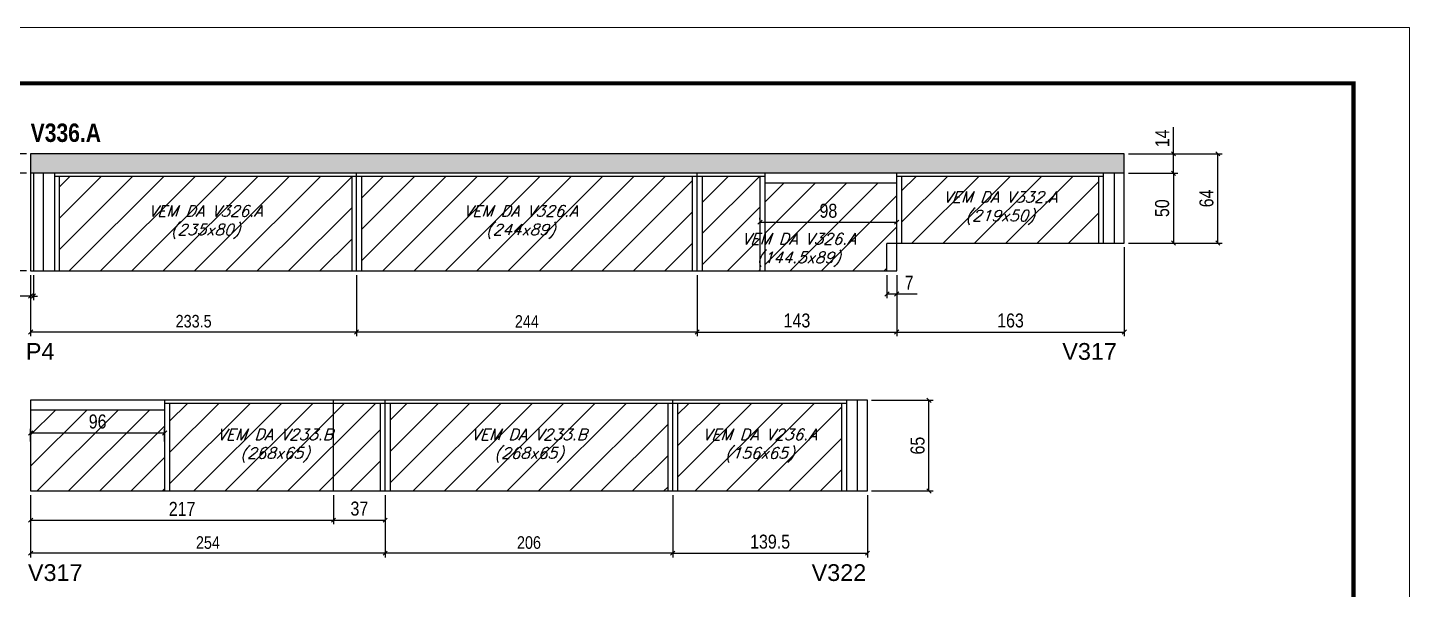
# Model space of a CAD drawing. Extents: x 13154 to 22413, y 1253 to 30260.
# Drawn here: x 18418 to 19408, y 22575 to 22978 of the extents above; entities that cross this region are included whole.
import ezdxf

# ---------------------------------------------------------------- set-up
doc = ezdxf.new("R2010")
doc.units = 0
doc.linetypes.add('DASHED', pattern=[0.75, 0.5, -0.25])
doc.linetypes.add('HIDDEN', pattern=[0.375, 0.25, -0.125])
for name, color, linetype in [('5', 5, 'Continuous'), ('COTA', 241, 'Continuous'), ('NOMENCLATURA', 7, 'Continuous'), ('Painéis', 200, 'Continuous'), ('SARR_2.2x7', 40, 'Continuous'), ('SARR_3.5x7', 81, 'Continuous'), ('texto', 7, 'Continuous')]:
    doc.layers.add(name, color=color, linetype=linetype)
for name, color, linetype, lineweight in [('Folhas', 255, 'Continuous', 9), ('Hachura', 251, 'Continuous', 9), ('SARRAFO DE PRESSAO', 251, 'DASHED', 9)]:
    doc.layers.add(name, color=color, linetype=linetype, lineweight=lineweight)
doc.styles.add('COTA TECNICA', font='techl___.ttf', dxfattribs={"height": 10})
doc.styles.add('COTA TECNICA-50', font='techl___.ttf', dxfattribs={"height": 9})
doc.styles.add('Romans', font='romans.shx')
doc.styles.get("Standard").update_dxf_attribs({"font": 'arial.ttf'})
doc.styles.add('TECNICA', font='techb___.ttf', dxfattribs={"height": 10})
doc.dimstyles.new('COTA PAINEL-50', dxfattribs={"dimtxt": 9, "dimasz": 3, "dimexe": 3, "dimexo": 3, "dimgap": 3, "dimtad": 1, "dimdec": 1, "dimzin": 12, "dimdsep": 46, "dimtxsty": 'COTA TECNICA-50', "dimblk1": 'OBLIQUE', "dimblk2": 'OBLIQUE', "dimsah": 1, "dimcen": 0.9, "dimclrd": 4, "dimclre": 4, "dimclrt": 240, "dimadec": 1, "dimazin": 3, "dimtfac": 1, "dimtdec": 1, "dimtmove": 0, "dimatfit": 3, "dimfxl": 1, "dimtolj": 1, "dimtzin": 12, "dimarcsym": 0})
doc.dimstyles.new('PAINEL', dxfattribs={"dimtxt": 10, "dimasz": 3, "dimexe": 3, "dimexo": 3, "dimgap": 3, "dimtad": 1, "dimdec": 1, "dimzin": 12, "dimdsep": 46, "dimtxsty": 'COTA TECNICA', "dimblk1": 'OBLIQUE', "dimblk2": 'OBLIQUE', "dimsah": 1, "dimcen": 0.9, "dimclrd": 4, "dimclre": 4, "dimclrt": 240, "dimadec": 1, "dimazin": 3, "dimtfac": 1, "dimtdec": 1, "dimtmove": 0, "dimatfit": 3, "dimfxl": 1, "dimtolj": 1, "dimtzin": 12, "dimarcsym": 0})

# ---------------------------------------------------------------- blocks, each defined once
blk = doc.blocks.new('9999999999')
at = {"layer": 'Folhas'}
blk.add_lwpolyline([(98138.98, 34190.21), (99623.98, 34190.21), (99623.98, 35240.21), (98138.98, 35240.21)], close=True, dxfattribs=at)
at = {"layer": 'Folhas', "color": 30, "const_width": 3}
blk.add_lwpolyline([(98213.98, 34230.21), (99583.98, 34230.21), (99583.98, 35200.21), (98213.98, 35200.21)], close=True, dxfattribs=at)
blk = doc.blocks.new('_Oblique')
at = {"color": 0, "linetype": 'ByBlock', "lineweight": -2}
blk.add_line((-0.5, -0.5), (0.5, 0.5), dxfattribs=at)
blk = doc.blocks.new('*D104')
at = {"layer": 'COTA', "color": 4, "linetype": 'ByBlock', "lineweight": -2, "transparency": 16777216}
for p, q in [((18653.63, 22800.25), (18653.63, 22756.47)), ((18897.63, 22800.25), (18897.63, 22756.47)), ((18897.63, 22759.47), (18653.63, 22759.47))]:
    blk.add_line(p, q, dxfattribs=at)
at = {"layer": 'Defpoints', "color": 0, "linetype": 'ByBlock', "transparency": 16777216}
for p in [(18653.63, 22803.25), (18897.63, 22803.25), (18653.63, 22759.47)]:
    blk.add_point(p, dxfattribs=at)
at = {"layer": 'COTA', "color": 4, "linetype": 'ByBlock', "lineweight": -2, "transparency": 16777216, "xscale": 3, "yscale": 3, "zscale": 3, "rotation": 180}
blk.add_blockref('_Oblique', (18653.63, 22759.47), dxfattribs=at)
at = {"layer": 'COTA', "color": 4, "linetype": 'ByBlock', "lineweight": -2, "transparency": 16777216, "xscale": 3, "yscale": 3, "zscale": 3}
blk.add_blockref('_Oblique', (18897.63, 22759.47), dxfattribs=at)
at = {"layer": 'COTA', "color": 240, "linetype": 'ByBlock', "transparency": 16777216, "insert": (18775.63, 22767.03), "char_height": 9, "attachment_point": 5, "style": 'COTA TECNICA-50'}
blk.add_mtext('\\A1;244', dxfattribs=at)
blk = doc.blocks.new('*D873')
at = {"layer": 'COTA', "color": 4, "linetype": 'ByBlock', "lineweight": -2, "transparency": 16777216}
for p, q in [((18420.13, 22800.25), (18420.13, 22756.47)), ((18653.63, 22800.25), (18653.63, 22756.47)), ((18653.63, 22759.47), (18420.13, 22759.47))]:
    blk.add_line(p, q, dxfattribs=at)
at = {"layer": 'Defpoints', "color": 0, "linetype": 'ByBlock', "transparency": 16777216}
for p in [(18420.13, 22803.25), (18653.63, 22803.25), (18420.13, 22759.47)]:
    blk.add_point(p, dxfattribs=at)
at = {"layer": 'COTA', "color": 4, "linetype": 'ByBlock', "lineweight": -2, "transparency": 16777216, "xscale": 3, "yscale": 3, "zscale": 3, "rotation": 180}
blk.add_blockref('_Oblique', (18420.13, 22759.47), dxfattribs=at)
at = {"layer": 'COTA', "color": 4, "linetype": 'ByBlock', "lineweight": -2, "transparency": 16777216, "xscale": 3, "yscale": 3, "zscale": 3}
blk.add_blockref('_Oblique', (18653.63, 22759.47), dxfattribs=at)
at = {"layer": 'COTA', "color": 240, "linetype": 'ByBlock', "transparency": 16777216, "insert": (18536.88, 22767.16), "char_height": 9, "attachment_point": 5, "style": 'COTA TECNICA-50'}
blk.add_mtext('\\A1;233.5', dxfattribs=at)
blk = doc.blocks.new('*D874')
at = {"layer": 'COTA', "color": 4, "linetype": 'ByBlock', "lineweight": -2, "transparency": 16777216}
for p, q in [((18897.63, 22800.25), (18897.63, 22756.47)), ((19040.63, 22800.25), (19040.63, 22756.47)), ((18897.63, 22759.47), (19040.63, 22759.47))]:
    blk.add_line(p, q, dxfattribs=at)
at = {"layer": 'Defpoints', "color": 0, "linetype": 'ByBlock', "transparency": 16777216}
for p in [(18897.63, 22803.25), (19040.63, 22803.25), (19040.63, 22759.47)]:
    blk.add_point(p, dxfattribs=at)
at = {"layer": 'COTA', "color": 4, "linetype": 'ByBlock', "lineweight": -2, "transparency": 16777216, "xscale": 3, "yscale": 3, "zscale": 3, "rotation": 180}
blk.add_blockref('_Oblique', (18897.63, 22759.47), dxfattribs=at)
at = {"layer": 'COTA', "color": 4, "linetype": 'ByBlock', "lineweight": -2, "transparency": 16777216, "xscale": 3, "yscale": 3, "zscale": 3}
blk.add_blockref('_Oblique', (19040.63, 22759.47), dxfattribs=at)
at = {"layer": 'COTA', "color": 240, "linetype": 'ByBlock', "transparency": 16777216, "insert": (18969.13, 22767.68), "char_height": 10, "attachment_point": 5, "style": 'COTA TECNICA'}
blk.add_mtext('\\A1;143', dxfattribs=at)
blk = doc.blocks.new('*D833')
at = {"layer": 'COTA', "color": 4, "linetype": 'ByBlock', "lineweight": -2, "transparency": 16777216}
for p, q in [((18420.13, 22800.25), (18420.13, 22782.27)), ((18422.13, 22800.25), (18422.13, 22782.27)), ((18420.13, 22785.27), (18402.02, 22785.27)), ((18422.13, 22785.27), (18420.13, 22785.27)), ((18422.13, 22785.27), (18425.13, 22785.27))]:
    blk.add_line(p, q, dxfattribs=at)
at = {"layer": 'Defpoints', "color": 0, "linetype": 'ByBlock', "transparency": 16777216}
for p in [(18420.13, 22803.25), (18422.13, 22803.25), (18420.13, 22785.27)]:
    blk.add_point(p, dxfattribs=at)
at = {"layer": 'COTA', "color": 4, "linetype": 'ByBlock', "lineweight": -2, "transparency": 16777216, "xscale": 3, "yscale": 3, "zscale": 3}
blk.add_blockref('_Oblique', (18420.13, 22785.27), dxfattribs=at)
at = {"layer": 'COTA', "color": 4, "linetype": 'ByBlock', "lineweight": -2, "transparency": 16777216, "xscale": 3, "yscale": 3, "zscale": 3, "rotation": 180}
blk.add_blockref('_Oblique', (18422.13, 22785.27), dxfattribs=at)
at = {"layer": 'COTA', "color": 240, "linetype": 'ByBlock', "transparency": 16777216, "insert": (18408.07, 22793.27), "char_height": 10, "attachment_point": 5, "style": 'COTA TECNICA'}
blk.add_mtext('\\A1;2', dxfattribs=at)
blk = doc.blocks.new('*D834')
at = {"layer": 'COTA', "color": 4, "linetype": 'ByBlock', "lineweight": -2, "transparency": 16777216}
for p, q in [((19203.63, 22820.25), (19203.63, 22756.47)), ((19040.63, 22800.25), (19040.63, 22756.47)), ((19040.63, 22759.47), (19203.63, 22759.47))]:
    blk.add_line(p, q, dxfattribs=at)
at = {"layer": 'Defpoints', "color": 0, "linetype": 'ByBlock', "transparency": 16777216}
for p in [(19203.63, 22823.25), (19040.63, 22803.25), (19203.63, 22759.47)]:
    blk.add_point(p, dxfattribs=at)
at = {"layer": 'COTA', "color": 4, "linetype": 'ByBlock', "lineweight": -2, "transparency": 16777216, "xscale": 3, "yscale": 3, "zscale": 3, "rotation": 180}
blk.add_blockref('_Oblique', (19040.63, 22759.47), dxfattribs=at)
at = {"layer": 'COTA', "color": 4, "linetype": 'ByBlock', "lineweight": -2, "transparency": 16777216, "xscale": 3, "yscale": 3, "zscale": 3}
blk.add_blockref('_Oblique', (19203.63, 22759.47), dxfattribs=at)
at = {"layer": 'COTA', "color": 240, "linetype": 'ByBlock', "transparency": 16777216, "insert": (19122.13, 22767.68), "char_height": 10, "attachment_point": 5, "style": 'COTA TECNICA'}
blk.add_mtext('\\A1;163', dxfattribs=at)
blk = doc.blocks.new('*D835')
at = {"layer": 'COTA', "color": 4, "linetype": 'ByBlock', "lineweight": -2, "transparency": 16777216}
for p, q in [((19206.63, 22873.25), (19241.91, 22873.25)), ((19238.91, 22873.25), (19238.91, 22823.25)), ((19206.63, 22823.25), (19241.91, 22823.25))]:
    blk.add_line(p, q, dxfattribs=at)
at = {"layer": 'Defpoints', "color": 0, "linetype": 'ByBlock', "transparency": 16777216}
for p in [(19203.63, 22873.25), (19203.63, 22823.25), (19238.91, 22823.25)]:
    blk.add_point(p, dxfattribs=at)
at = {"layer": 'COTA', "color": 4, "linetype": 'ByBlock', "lineweight": -2, "transparency": 16777216, "xscale": 3, "yscale": 3, "zscale": 3}
for p, rotation in [((19238.91, 22873.25), 90), ((19238.91, 22823.25), 270)]:
    blk.add_blockref('_Oblique', p, dxfattribs=dict(at, rotation=rotation))
at = {"layer": 'COTA', "color": 240, "linetype": 'ByBlock', "transparency": 16777216, "insert": (19230.8, 22848.25), "char_height": 10, "attachment_point": 5, "rotation": 90, "style": 'COTA TECNICA'}
blk.add_mtext('\\A1;50', dxfattribs=at)
blk = doc.blocks.new('*D836')
at = {"layer": 'COTA', "color": 4, "linetype": 'ByBlock', "lineweight": -2, "transparency": 16777216}
for p, q in [((19238.91, 22887.25), (19238.91, 22906.36)), ((19206.63, 22887.25), (19241.91, 22887.25)), ((19238.91, 22873.25), (19238.91, 22887.25)), ((19206.63, 22873.25), (19241.91, 22873.25))]:
    blk.add_line(p, q, dxfattribs=at)
at = {"layer": 'Defpoints', "color": 0, "linetype": 'ByBlock', "transparency": 16777216}
for p in [(19203.63, 22887.25), (19238.91, 22887.25), (19203.63, 22873.25)]:
    blk.add_point(p, dxfattribs=at)
at = {"layer": 'COTA', "color": 4, "linetype": 'ByBlock', "lineweight": -2, "transparency": 16777216, "xscale": 3, "yscale": 3, "zscale": 3}
for p, rotation in [((19238.91, 22887.25), 90), ((19238.91, 22873.25), 270)]:
    blk.add_blockref('_Oblique', p, dxfattribs=dict(at, rotation=rotation))
at = {"layer": 'COTA', "color": 240, "linetype": 'ByBlock', "transparency": 16777216, "insert": (19230.83, 22898.31), "char_height": 10, "attachment_point": 5, "rotation": 90, "style": 'COTA TECNICA'}
blk.add_mtext('\\A1;14', dxfattribs=at)
blk = doc.blocks.new('*D837')
at = {"layer": 'COTA', "color": 4, "linetype": 'ByBlock', "lineweight": -2, "transparency": 16777216}
for p, q in [((19206.63, 22887.25), (19273.66, 22887.25)), ((19270.66, 22823.25), (19270.66, 22887.25)), ((19206.63, 22823.25), (19273.66, 22823.25))]:
    blk.add_line(p, q, dxfattribs=at)
at = {"layer": 'Defpoints', "color": 0, "linetype": 'ByBlock', "transparency": 16777216}
for p in [(19203.63, 22887.25), (19270.66, 22887.25), (19203.63, 22823.25)]:
    blk.add_point(p, dxfattribs=at)
at = {"layer": 'COTA', "color": 4, "linetype": 'ByBlock', "lineweight": -2, "transparency": 16777216, "xscale": 3, "yscale": 3, "zscale": 3}
for p, rotation in [((19270.66, 22887.25), 90), ((19270.66, 22823.25), 270)]:
    blk.add_blockref('_Oblique', p, dxfattribs=dict(at, rotation=rotation))
at = {"layer": 'COTA', "color": 240, "linetype": 'ByBlock', "transparency": 16777216, "insert": (19262.55, 22855.25), "char_height": 10, "attachment_point": 5, "rotation": 90, "style": 'COTA TECNICA'}
blk.add_mtext('\\A1;64', dxfattribs=at)
blk = doc.blocks.new('*D838')
at = {"layer": 'COTA', "color": 4, "linetype": 'ByBlock', "lineweight": -2, "transparency": 16777216}
for p, q in [((18417.13, 22873.25), (18407.29, 22873.25)), ((18410.29, 22873.25), (18410.29, 22803.25)), ((18417.13, 22803.25), (18407.29, 22803.25))]:
    blk.add_line(p, q, dxfattribs=at)
at = {"layer": 'Defpoints', "color": 0, "linetype": 'ByBlock', "transparency": 16777216}
for p in [(18420.13, 22873.25), (18410.29, 22803.25), (18420.13, 22803.25)]:
    blk.add_point(p, dxfattribs=at)
at = {"layer": 'COTA', "color": 4, "linetype": 'ByBlock', "lineweight": -2, "transparency": 16777216, "xscale": 3, "yscale": 3, "zscale": 3}
for p, rotation in [((18410.29, 22873.25), 90), ((18410.29, 22803.25), 270)]:
    blk.add_blockref('_Oblique', p, dxfattribs=dict(at, rotation=rotation))
at = {"layer": 'COTA', "color": 240, "linetype": 'ByBlock', "transparency": 16777216, "insert": (18402.19, 22838.25), "char_height": 10, "attachment_point": 5, "rotation": 90, "style": 'COTA TECNICA'}
blk.add_mtext('\\A1;70', dxfattribs=at)
blk = doc.blocks.new('*D839')
at = {"layer": 'COTA', "color": 4, "linetype": 'ByBlock', "lineweight": -2, "transparency": 16777216}
for p, q in [((18942.63, 22840.15), (18942.63, 22841.25)), ((18942.63, 22838.25), (19040.63, 22838.25))]:
    blk.add_line(p, q, dxfattribs=at)
at = {"layer": 'Defpoints', "color": 0, "linetype": 'ByBlock', "transparency": 16777216}
for p in [(18942.63, 22837.15), (19040.63, 22838.25), (19040.63, 22838.25)]:
    blk.add_point(p, dxfattribs=at)
at = {"layer": 'COTA', "color": 4, "linetype": 'ByBlock', "lineweight": -2, "transparency": 16777216, "xscale": 3, "yscale": 3, "zscale": 3, "rotation": 180}
blk.add_blockref('_Oblique', (18942.63, 22838.25), dxfattribs=at)
at = {"layer": 'COTA', "color": 4, "linetype": 'ByBlock', "lineweight": -2, "transparency": 16777216, "xscale": 3, "yscale": 3, "zscale": 3}
blk.add_blockref('_Oblique', (19040.63, 22838.25), dxfattribs=at)
at = {"layer": 'COTA', "color": 240, "linetype": 'ByBlock', "transparency": 16777216, "insert": (18991.63, 22846.35), "char_height": 10, "attachment_point": 5, "style": 'COTA TECNICA'}
blk.add_mtext('\\A1;98', dxfattribs=at)
blk = doc.blocks.new('*D840')
at = {"layer": 'COTA', "color": 4, "linetype": 'ByBlock', "lineweight": -2, "transparency": 16777216}
for p, q in [((19033.63, 22800.25), (19033.63, 22783.74)), ((19040.63, 22800.25), (19040.63, 22783.74)), ((19033.63, 22786.74), (19040.63, 22786.74)), ((19040.63, 22786.74), (19055.36, 22786.74))]:
    blk.add_line(p, q, dxfattribs=at)
at = {"layer": 'Defpoints', "color": 0, "linetype": 'ByBlock', "transparency": 16777216}
for p in [(19033.63, 22803.25), (19040.63, 22803.25), (19040.63, 22786.74)]:
    blk.add_point(p, dxfattribs=at)
at = {"layer": 'COTA', "color": 4, "linetype": 'ByBlock', "lineweight": -2, "transparency": 16777216, "xscale": 3, "yscale": 3, "zscale": 3, "rotation": 180}
blk.add_blockref('_Oblique', (19033.63, 22786.74), dxfattribs=at)
at = {"layer": 'COTA', "color": 4, "linetype": 'ByBlock', "lineweight": -2, "transparency": 16777216, "xscale": 3, "yscale": 3, "zscale": 3}
blk.add_blockref('_Oblique', (19040.63, 22786.74), dxfattribs=at)
at = {"layer": 'COTA', "color": 240, "linetype": 'ByBlock', "transparency": 16777216, "insert": (19049.5, 22794.81), "char_height": 10, "attachment_point": 5, "style": 'COTA TECNICA'}
blk.add_mtext('\\A1;7', dxfattribs=at)
blk = doc.blocks.new('*D92')
at = {"layer": 'COTA', "color": 4, "linetype": 'ByBlock', "lineweight": -2, "transparency": 16777216}
for p, q in [((18674.13, 22642.5), (18674.13, 22597.87)), ((18880.13, 22642.5), (18880.13, 22597.87)), ((18880.13, 22600.87), (18674.13, 22600.87))]:
    blk.add_line(p, q, dxfattribs=at)
at = {"layer": 'Defpoints', "color": 0, "linetype": 'ByBlock', "transparency": 16777216}
for p in [(18674.13, 22645.5), (18880.13, 22645.5), (18674.13, 22600.87)]:
    blk.add_point(p, dxfattribs=at)
at = {"layer": 'COTA', "color": 4, "linetype": 'ByBlock', "lineweight": -2, "transparency": 16777216, "xscale": 3, "yscale": 3, "zscale": 3, "rotation": 180}
blk.add_blockref('_Oblique', (18674.13, 22600.87), dxfattribs=at)
at = {"layer": 'COTA', "color": 4, "linetype": 'ByBlock', "lineweight": -2, "transparency": 16777216, "xscale": 3, "yscale": 3, "zscale": 3}
blk.add_blockref('_Oblique', (18880.13, 22600.87), dxfattribs=at)
at = {"layer": 'COTA', "color": 240, "linetype": 'ByBlock', "transparency": 16777216, "insert": (18777.13, 22608.46), "char_height": 9, "attachment_point": 5, "style": 'COTA TECNICA-50'}
blk.add_mtext('\\A1;206', dxfattribs=at)
blk = doc.blocks.new('*D841')
at = {"layer": 'COTA', "color": 4, "linetype": 'ByBlock', "lineweight": -2, "transparency": 16777216}
for p, q in [((18420.13, 22642.5), (18420.13, 22597.87)), ((18674.13, 22642.5), (18674.13, 22597.87)), ((18674.13, 22600.87), (18420.13, 22600.87))]:
    blk.add_line(p, q, dxfattribs=at)
at = {"layer": 'Defpoints', "color": 0, "linetype": 'ByBlock', "transparency": 16777216}
for p in [(18420.13, 22645.5), (18674.13, 22645.5), (18420.13, 22600.87)]:
    blk.add_point(p, dxfattribs=at)
at = {"layer": 'COTA', "color": 4, "linetype": 'ByBlock', "lineweight": -2, "transparency": 16777216, "xscale": 3, "yscale": 3, "zscale": 3, "rotation": 180}
blk.add_blockref('_Oblique', (18420.13, 22600.87), dxfattribs=at)
at = {"layer": 'COTA', "color": 4, "linetype": 'ByBlock', "lineweight": -2, "transparency": 16777216, "xscale": 3, "yscale": 3, "zscale": 3}
blk.add_blockref('_Oblique', (18674.13, 22600.87), dxfattribs=at)
at = {"layer": 'COTA', "color": 240, "linetype": 'ByBlock', "transparency": 16777216, "insert": (18547.13, 22608.46), "char_height": 9, "attachment_point": 5, "style": 'COTA TECNICA-50'}
blk.add_mtext('\\A1;254', dxfattribs=at)
blk = doc.blocks.new('*D842')
at = {"layer": 'COTA', "color": 4, "linetype": 'ByBlock', "lineweight": -2, "transparency": 16777216}
for p, q in [((18880.13, 22642.5), (18880.13, 22597.87)), ((19019.63, 22642.5), (19019.63, 22597.87)), ((18880.13, 22600.87), (19019.63, 22600.87))]:
    blk.add_line(p, q, dxfattribs=at)
at = {"layer": 'Defpoints', "color": 0, "linetype": 'ByBlock', "transparency": 16777216}
for p in [(18880.13, 22645.5), (19019.63, 22645.5), (19019.63, 22600.87)]:
    blk.add_point(p, dxfattribs=at)
at = {"layer": 'COTA', "color": 4, "linetype": 'ByBlock', "lineweight": -2, "transparency": 16777216, "xscale": 3, "yscale": 3, "zscale": 3, "rotation": 180}
blk.add_blockref('_Oblique', (18880.13, 22600.87), dxfattribs=at)
at = {"layer": 'COTA', "color": 4, "linetype": 'ByBlock', "lineweight": -2, "transparency": 16777216, "xscale": 3, "yscale": 3, "zscale": 3}
blk.add_blockref('_Oblique', (19019.63, 22600.87), dxfattribs=at)
at = {"layer": 'COTA', "color": 240, "linetype": 'ByBlock', "transparency": 16777216, "insert": (18949.88, 22609.11), "char_height": 10, "attachment_point": 5, "style": 'COTA TECNICA'}
blk.add_mtext('\\A1;139.5', dxfattribs=at)
blk = doc.blocks.new('*D843')
at = {"layer": 'COTA', "color": 4, "linetype": 'ByBlock', "lineweight": -2, "transparency": 16777216}
for p, q in [((19022.63, 22710.5), (19066.68, 22710.5)), ((19063.68, 22645.5), (19063.68, 22710.5)), ((19022.63, 22645.5), (19066.68, 22645.5))]:
    blk.add_line(p, q, dxfattribs=at)
at = {"layer": 'Defpoints', "color": 0, "linetype": 'ByBlock', "transparency": 16777216}
for p in [(19019.63, 22710.5), (19063.68, 22710.5), (19019.63, 22645.5)]:
    blk.add_point(p, dxfattribs=at)
at = {"layer": 'COTA', "color": 4, "linetype": 'ByBlock', "lineweight": -2, "transparency": 16777216, "xscale": 3, "yscale": 3, "zscale": 3}
for p, rotation in [((19063.68, 22710.5), 90), ((19063.68, 22645.5), 270)]:
    blk.add_blockref('_Oblique', p, dxfattribs=dict(at, rotation=rotation))
at = {"layer": 'COTA', "color": 240, "linetype": 'ByBlock', "transparency": 16777216, "insert": (19055.57, 22678), "char_height": 10, "attachment_point": 5, "rotation": 90, "style": 'COTA TECNICA'}
blk.add_mtext('\\A1;65', dxfattribs=at)
blk = doc.blocks.new('*D844')
at = {"layer": 'COTA', "color": 4, "linetype": 'ByBlock', "lineweight": -2, "transparency": 16777216}
for p, q in [((18420.13, 22681), (18420.13, 22690.13)), ((18516.13, 22681), (18516.13, 22690.13)), ((18420.13, 22687.13), (18516.13, 22687.13))]:
    blk.add_line(p, q, dxfattribs=at)
at = {"layer": 'Defpoints', "color": 0, "linetype": 'ByBlock', "transparency": 16777216}
for p in [(18516.13, 22687.13), (18420.13, 22678), (18516.13, 22678)]:
    blk.add_point(p, dxfattribs=at)
at = {"layer": 'COTA', "color": 4, "linetype": 'ByBlock', "lineweight": -2, "transparency": 16777216, "xscale": 3, "yscale": 3, "zscale": 3, "rotation": 180}
blk.add_blockref('_Oblique', (18420.13, 22687.13), dxfattribs=at)
at = {"layer": 'COTA', "color": 4, "linetype": 'ByBlock', "lineweight": -2, "transparency": 16777216, "xscale": 3, "yscale": 3, "zscale": 3}
blk.add_blockref('_Oblique', (18516.13, 22687.13), dxfattribs=at)
at = {"layer": 'COTA', "color": 240, "linetype": 'ByBlock', "transparency": 16777216, "insert": (18468.13, 22695.26), "char_height": 10, "attachment_point": 5, "style": 'COTA TECNICA'}
blk.add_mtext('\\A1;96', dxfattribs=at)
blk = doc.blocks.new('*D3292')
at = {"layer": 'COTA', "color": 4, "lineweight": -2, "transparency": 16777216}
for p, q in [((18417.13, 22887.25), (18380.18, 22887.25)), ((18383.18, 22803.25), (18383.18, 22887.25)), ((18417.13, 22803.25), (18380.18, 22803.25))]:
    blk.add_line(p, q, dxfattribs=at)
at = {"layer": 'Defpoints', "color": 0, "transparency": 16777216}
for p in [(18383.18, 22887.25), (18420.13, 22887.25), (18420.13, 22803.25)]:
    blk.add_point(p, dxfattribs=at)
at = {"layer": 'COTA', "color": 4, "lineweight": -2, "transparency": 16777216, "xscale": 3, "yscale": 3, "zscale": 3}
for p, rotation in [((18383.18, 22887.25), 90), ((18383.18, 22803.25), 270)]:
    blk.add_blockref('_Oblique', p, dxfattribs=dict(at, rotation=rotation))
at = {"layer": 'COTA', "color": 240, "transparency": 16777216, "insert": (18375.08, 22845.25), "char_height": 10, "attachment_point": 5, "rotation": 90, "style": 'COTA TECNICA'}
blk.add_mtext('\\A1;84', dxfattribs=at)
blk = doc.blocks.new('*D3295')
at = {"layer": 'COTA', "color": 4, "lineweight": -2, "transparency": 16777216}
for p, q in [((18420.13, 22642.5), (18420.13, 22621.59)), ((18637.13, 22642.5), (18637.13, 22621.59)), ((18420.13, 22624.59), (18637.13, 22624.59))]:
    blk.add_line(p, q, dxfattribs=at)
at = {"layer": 'Defpoints', "color": 0, "transparency": 16777216}
for p in [(18420.13, 22645.5), (18637.13, 22645.5), (18637.13, 22624.59)]:
    blk.add_point(p, dxfattribs=at)
at = {"layer": 'COTA', "color": 4, "lineweight": -2, "transparency": 16777216, "xscale": 3, "yscale": 3, "zscale": 3, "rotation": 180}
blk.add_blockref('_Oblique', (18420.13, 22624.59), dxfattribs=at)
at = {"layer": 'COTA', "color": 4, "lineweight": -2, "transparency": 16777216, "xscale": 3, "yscale": 3, "zscale": 3}
blk.add_blockref('_Oblique', (18637.13, 22624.59), dxfattribs=at)
at = {"layer": 'COTA', "color": 240, "transparency": 16777216, "insert": (18528.63, 22632.67), "char_height": 10, "attachment_point": 5, "style": 'COTA TECNICA'}
blk.add_mtext('\\A1;217', dxfattribs=at)
blk = doc.blocks.new('*D3296')
at = {"layer": 'COTA', "color": 4, "lineweight": -2, "transparency": 16777216}
for p, q in [((18637.13, 22642.5), (18637.13, 22621.59)), ((18674.13, 22642.5), (18674.13, 22621.59)), ((18637.13, 22624.59), (18674.13, 22624.59))]:
    blk.add_line(p, q, dxfattribs=at)
at = {"layer": 'Defpoints', "color": 0, "transparency": 16777216}
for p in [(18637.13, 22645.5), (18674.13, 22645.5), (18674.13, 22624.59)]:
    blk.add_point(p, dxfattribs=at)
at = {"layer": 'COTA', "color": 4, "lineweight": -2, "transparency": 16777216, "xscale": 3, "yscale": 3, "zscale": 3, "rotation": 180}
blk.add_blockref('_Oblique', (18637.13, 22624.59), dxfattribs=at)
at = {"layer": 'COTA', "color": 4, "lineweight": -2, "transparency": 16777216, "xscale": 3, "yscale": 3, "zscale": 3}
blk.add_blockref('_Oblique', (18674.13, 22624.59), dxfattribs=at)
at = {"layer": 'COTA', "color": 240, "transparency": 16777216, "insert": (18655.63, 22632.81), "char_height": 10, "attachment_point": 5, "style": 'COTA TECNICA'}
blk.add_mtext('\\A1;37', dxfattribs=at)

msp = doc.modelspace()

# ---------------------------------------------------------------- hatches: boundary and pattern name
at = {"layer": 'COTA', "linetype": 'ByBlock'}
h = msp.add_hatch(dxfattribs=at)
h.set_pattern_fill('AR-CONC', color=256, scale=0.03)
h.set_pattern_definition([(50, (-115911.1205, -5363.2954), (5.46554007, -0.47817257), [0.5715, -6.2865]), (355, (-115911.1205, -5363.2954), (-1.05730264, 5.73170536), [0.4572, -5.02921753]), (100.4514447, (-115910.665, -5363.335), (4.40823741, 5.25353256), [0.48570026, -5.34270734]), (46.1842, (-115911.1205, -5361.7714), (8.13237123, -1.26126984), [0.85725, -9.42975]), (96.6355576, (-115910.443, -5361.8765), (7.122124, 7.42278374), [0.7285507, -8.01406824]), (351.184151, (-115911.1205, -5361.771), (7.122124, 7.42278374), [0.685799, -7.54379196]), (21, (-115910.3585, -5362.1524), (4.54843174, -3.06795595), [0.5715, -6.2865]), (326, (-115910.3585, -5362.1524), (1.85406085, 5.52563898), [0.4572, -5.0292]), (71.451445, (-115909.9794, -5362.408), (6.40249258, 2.45768307), [0.48570026, -5.34269813]), (37.5, (-115911.1205, -5363.2954), (0.092658098, 2.536651166), [0, -4.96824, 0, -5.1054, 0, -5.04825]), (7.5, (-115911.1205, -5363.2954), (2.004589875, 3.005417245), [0, -2.91084, 0, -4.85394, 0, -1.92405]), (327.5, (-115912.8197, -5363.2954), (4.067717855, -0.17186232), [0, -1.905, 0, -5.9436, 0, -7.8867]), (317.5, (-115913.5817, -5363.2954), (4.44387544, 0.76279473), [0, -2.4765, 0, -3.94716, 0, -5.6007])])
h.paths.add_polyline_path([(19203.63, 22873.25), (19203.63, 22887.25), (18420.13, 22887.25), (18420.13, 22873.25)])
at = {"layer": 'Hachura', "linetype": 'ByBlock'}
h = msp.add_hatch(dxfattribs=at)
h.set_pattern_fill('ANSI31', color=256, scale=5)
h.paths.add_polyline_path([(18650.13, 22803.25), (18650.13, 22871.05), (18440.63, 22871.05), (18440.63, 22803.25)])
h.paths.add_polyline_path([(18894.13, 22803.25), (18894.13, 22871.05), (18657.13, 22871.05), (18657.13, 22803.25)])
h.paths.add_polyline_path([(18942.63, 22871.05), (18901.13, 22871.05), (18901.13, 22803.25), (18942.63, 22803.25)])
h.paths.add_polyline_path([(19040.63, 22866.25), (18946.13, 22866.25), (18946.13, 22803.25), (19033.63, 22803.25), (19033.63, 22823.25), (19040.63, 22823.25)])
h.paths.add_polyline_path([(19044.13, 22823.25), (19185.13, 22823.25), (19185.13, 22871.05), (19044.13, 22871.05)])
h = msp.add_hatch(dxfattribs=at)
h.set_pattern_fill('ANSI31', color=256, scale=5)
h.paths.add_polyline_path([(18516.13, 22645.5), (18516.13, 22703.5), (18420.13, 22703.5), (18420.13, 22645.5)])
h.paths.add_polyline_path([(18637.13, 22645.5), (18637.13, 22708.3), (18519.63, 22708.3), (18519.63, 22645.5)])
h.paths.add_polyline_path([(18637.13, 22645.5), (18670.63, 22645.5), (18670.63, 22708.3), (18637.13, 22708.3)])
h.paths.add_polyline_path([(18876.63, 22645.5), (18876.63, 22708.3), (18677.63, 22708.3), (18677.63, 22645.5)])
h.paths.add_polyline_path([(19001.13, 22645.5), (19001.13, 22708.3), (18883.63, 22708.3), (18883.63, 22645.5)])

# ---------------------------------------------------------------- linework, layer by layer
at = {"layer": 'COTA', "linetype": 'ByBlock'}
for p, q in [((19203.63, 22887.25), (18420.13, 22887.25)), ((18420.13, 22887.25), (18420.13, 22873.25)), ((19203.63, 22873.25), (19203.63, 22887.25)), ((18946.13, 22873.25), (18946.13, 22803.25)), ((19188.63, 22873.25), (19188.63, 22823.25)), ((19033.63, 22823.25), (19040.63, 22823.25)), ((19004.63, 22710.5), (19004.63, 22645.5))]:
    msp.add_line(p, q, dxfattribs=at)
at = {"layer": 'Painéis', "linetype": 'Continuous'}
for p, q in [((18420.13, 22873.25), (18420.13, 22803.25)), ((19203.63, 22873.25), (18420.13, 22873.25)), ((18422.13, 22873.25), (18422.13, 22803.25)), ((18653.63, 22803.25), (18653.63, 22873.25)), ((18897.63, 22803.25), (18897.63, 22873.25)), ((19040.63, 22803.25), (19040.63, 22873.25)), ((19203.63, 22823.25), (19203.63, 22873.25)), ((19040.63, 22823.25), (19203.63, 22823.25)), ((18420.13, 22803.25), (19040.63, 22803.25)), ((18420.13, 22710.5), (18420.13, 22645.5)), ((19019.63, 22710.5), (18420.13, 22710.5)), ((18637.13, 22645.5), (18637.13, 22710.5)), ((18674.13, 22645.5), (18674.13, 22710.5)), ((18880.13, 22645.5), (18880.13, 22710.5)), ((19019.63, 22645.5), (19019.63, 22710.5)), ((18420.13, 22645.5), (19019.63, 22645.5))]:
    msp.add_line(p, q, dxfattribs=at)
at = {"layer": 'SARR_2.2x7', "linetype": 'Continuous'}
for p, q in [((18429.13, 22873.25), (18429.13, 22803.25)), ((18653.63, 22871.05), (18437.13, 22871.05)), ((18897.63, 22871.05), (18653.63, 22871.05)), ((18946.13, 22871.05), (18897.63, 22871.05)), ((19188.63, 22871.05), (19040.63, 22871.05)), ((19196.63, 22823.25), (19196.63, 22873.25)), ((19040.63, 22866.25), (18946.13, 22866.25)), ((19012.63, 22645.5), (19012.63, 22710.5)), ((18516.13, 22703.5), (18420.13, 22703.5)), ((18674.13, 22708.3), (18516.13, 22708.3)), ((18880.13, 22708.3), (18674.13, 22708.3)), ((19004.63, 22708.3), (18880.13, 22708.3))]:
    msp.add_line(p, q, dxfattribs=at)
at = {"layer": 'SARR_2.2x7', "linetype": 'HIDDEN'}
msp.add_line((19033.63, 22803.25), (19033.63, 22823.25), dxfattribs=at)
at = {"layer": 'SARR_3.5x7'}
for p, q in [((18437.13, 22873.25), (18437.13, 22803.25)), ((18440.63, 22871.05), (18440.63, 22803.25)), ((18650.13, 22871.05), (18650.13, 22803.25)), ((18657.13, 22871.05), (18657.13, 22803.25)), ((18894.13, 22871.05), (18894.13, 22803.25)), ((18901.13, 22871.05), (18901.13, 22803.25)), ((18942.63, 22871.05), (18942.63, 22803.25)), ((19044.13, 22871.05), (19044.13, 22823.25)), ((19185.13, 22871.05), (19185.13, 22823.25)), ((18516.13, 22710.5), (18516.13, 22645.5)), ((18519.63, 22708.3), (18519.63, 22645.5)), ((18670.63, 22708.3), (18670.63, 22645.5)), ((18677.63, 22708.3), (18677.63, 22645.5)), ((18876.63, 22708.3), (18876.63, 22645.5)), ((18883.63, 22708.3), (18883.63, 22645.5)), ((19001.13, 22708.3), (19001.13, 22645.5))]:
    msp.add_line(p, q, dxfattribs=at)

# ---------------------------------------------------------------- block references
at = {"layer": 'SARRAFO DE PRESSAO', "color": 6, "linetype": 'ByBlock'}
msp.add_blockref('9999999999', (-80216.1, -12262.48), dxfattribs=at)

# ---------------------------------------------------------------- texts
at = {"layer": '5', "linetype": 'Continuous'}
for s, rotation, p in [('P4', 0.00004, (18416.7, 22739.57)), ('V317', 0.00004, (19159.24, 22739.57)), ('V317', 359.99996, (18418.18, 22580.97)), ('V322', 359.99996, (18979.63, 22580.97))]:
    msp.add_text(s, height=12, rotation=rotation, dxfattribs=at).set_placement(p)
at = {"layer": 'NOMENCLATURA', "style": 'TECNICA'}
msp.add_text('V336.A', height=13.2, dxfattribs=at).set_placement((18420.13, 22895.77))
at = {"layer": 'texto', "color": 2, "char_height": 8, "attachment_point": 5, "style": 'Romans'}
for s, insert in [('{\\Q19;\\C256;VEM DA V332.A^J(219x50)}', (19114.63, 22848.25)), ('{\\Q19;\\C256;VEM DA V326.A^J(235x80)}', (18545.38, 22838.25)), ('{\\Q19;\\C256;VEM DA V326.A^J(244x89)}', (18771.13, 22838.25)), ('{\\Q19;\\C256;VEM DA V326.A^J(144.5x89)}', (18970.36, 22818.25)), ('{\\Q19;\\C256;VEM DA V233.B^J(268x65)}', (18595.13, 22678)), ('{\\Q19;\\C256;VEM DA V233.B^J(268x65)}', (18777.13, 22678)), ('{\\Q19;\\C256;VEM DA V236.A^J(156x65)}', (18942.38, 22678))]:
    msp.add_mtext(s, dxfattribs=dict(at, insert=insert))

# ---------------------------------------------------------------- dimensions: what is measured, and where the dimension line sits
at = {"layer": 'COTA', "linetype": 'ByBlock'}
for base, p1, p2, picture, middle in [((19238.91, 22887.25), (19203.63, 22873.25), (19203.63, 22887.25), '*D836', (19230.83, 22898.31)), ((19270.66, 22887.25), (19203.63, 22823.25), (19203.63, 22887.25), '*D837', (19262.55, 22855.25)), ((18410.29, 22803.25), (18420.13, 22873.25), (18420.13, 22803.25), '*D838', (18402.19, 22838.25)), ((19238.91, 22823.25), (19203.63, 22873.25), (19203.63, 22823.25), '*D835', (19230.8, 22848.25)), ((19063.68, 22710.5), (19019.63, 22645.5), (19019.63, 22710.5), '*D843', (19055.57, 22678))]:
    dim = msp.add_linear_dim(base=base, p1=p1, p2=p2, angle=90, dimstyle='PAINEL', dxfattribs=at)
    dim.commit()
    dim.dimension.update_dxf_attribs({"geometry": picture, "text_midpoint": middle})
at = {"layer": 'COTA'}
dim = msp.add_linear_dim(base=(18383.18, 22887.25), p1=(18420.13, 22803.25), p2=(18420.13, 22887.25), angle=90, dimstyle='PAINEL', dxfattribs=at)
dim.commit()
dim.dimension.update_dxf_attribs({"geometry": '*D3292', "text_midpoint": (18375.08, 22845.25)})
at = {"layer": 'COTA', "linetype": 'ByBlock'}
for base, p1, p2, picture, middle in [((19040.63, 22838.25), (18942.63, 22837.15), (19040.63, 22838.25), '*D839', (18991.63, 22846.35)), ((19203.63, 22759.47), (19040.63, 22803.25), (19203.63, 22823.25), '*D834', (19122.13, 22767.68)), ((18420.13, 22785.27), (18422.13, 22803.25), (18420.13, 22803.25), '*D833', (18408.07, 22793.27)), ((19040.63, 22759.47), (18897.63, 22803.25), (19040.63, 22803.25), '*D874', (18969.13, 22767.68)), ((19040.63, 22786.74), (19033.63, 22803.25), (19040.63, 22803.25), '*D840', (19049.5, 22794.81)), ((19019.63, 22600.87), (18880.13, 22645.5), (19019.63, 22645.5), '*D842', (18949.88, 22609.11))]:
    dim = msp.add_linear_dim(base=base, p1=p1, p2=p2, dimstyle='PAINEL', dxfattribs=at)
    dim.commit()
    dim.dimension.update_dxf_attribs({"geometry": picture, "text_midpoint": middle})
for base, p1, p2, picture, middle in [((18420.13, 22759.47), (18653.63, 22803.25), (18420.13, 22803.25), '*D873', (18536.88, 22767.16)), ((18420.13, 22600.87), (18674.13, 22645.5), (18420.13, 22645.5), '*D841', (18547.13, 22608.46))]:
    dim = msp.add_linear_dim(base=base, p1=p1, p2=p2, angle=180, dimstyle='COTA PAINEL-50', override={"dimarcsym": 1}, dxfattribs=at)
    dim.commit()
    dim.dimension.update_dxf_attribs({"geometry": picture, "text_midpoint": middle})
for base, p1, p2, picture, middle in [((18653.63, 22759.47), (18897.63, 22803.25), (18653.63, 22803.25), '*D104', (18775.63, 22767.03)), ((18674.13, 22600.87), (18880.13, 22645.5), (18674.13, 22645.5), '*D92', (18777.13, 22608.46))]:
    dim = msp.add_linear_dim(base=base, p1=p1, p2=p2, dimstyle='COTA PAINEL-50', override={"dimarcsym": 1}, dxfattribs=at)
    dim.commit()
    dim.dimension.update_dxf_attribs({"geometry": picture, "text_midpoint": middle})
dim = msp.add_linear_dim(base=(18516.13, 22687.13), p1=(18420.13, 22678), p2=(18516.13, 22678), dimstyle='PAINEL', dxfattribs=at)
dim.commit()
dim.dimension.update_dxf_attribs({"geometry": '*D844', "text_midpoint": (18468.13, 22687.13), "dimtype": 160})
at = {"layer": 'COTA'}
dim = msp.add_linear_dim(base=(18637.13, 22624.59), p1=(18420.13, 22645.5), p2=(18637.13, 22645.5), dimstyle='PAINEL', dxfattribs=at)
dim.commit()
dim.dimension.update_dxf_attribs({"geometry": '*D3295', "text_midpoint": (18528.63, 22632.67)})
dim = msp.add_linear_dim(base=(18674.13, 22624.59), p1=(18637.13, 22645.5), p2=(18674.13, 22645.5), dimstyle='PAINEL', override={"dimtmove": 1}, dxfattribs=at)
dim.commit()
dim.dimension.update_dxf_attribs({"geometry": '*D3296', "text_midpoint": (18655.63, 22632.81)})

doc.saveas('drawing.dxf')
